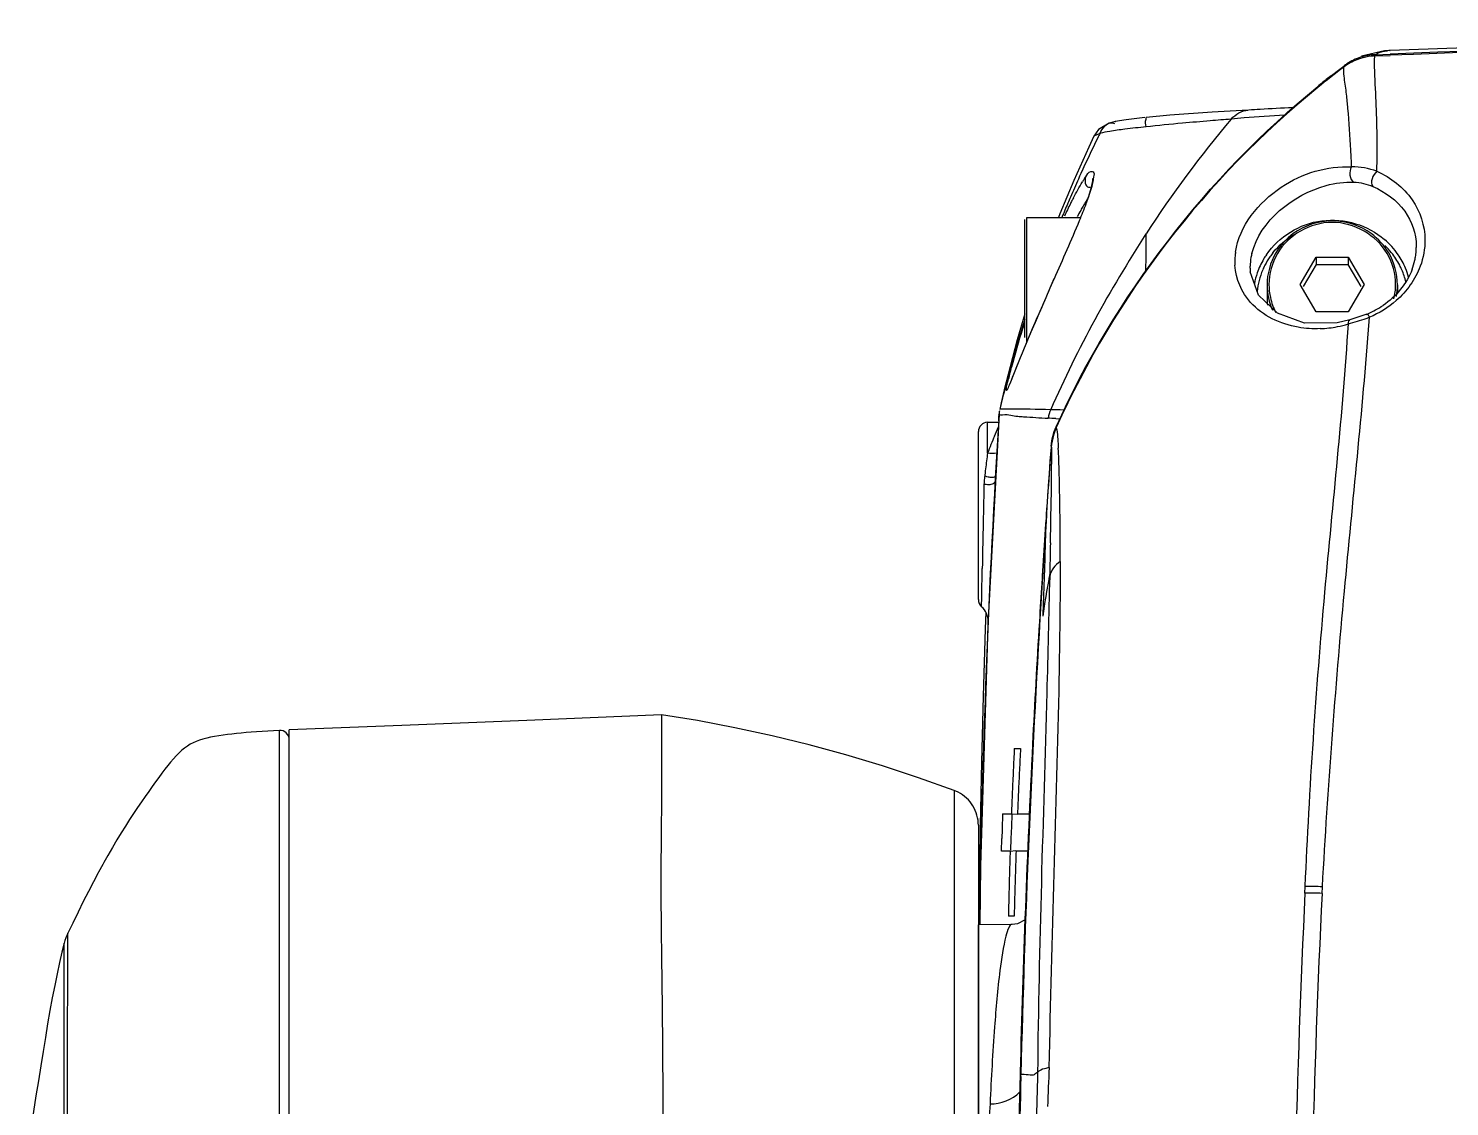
# Model space of a CAD drawing. Header units: millimetres. Extents: x 4086 to 8300, y 123 to 1549.
# Drawn here: x 6707.53 to 6726.6, y 839.81 to 854.27 of the extents above; entities that cross this region are included whole.
import ezdxf

# ---------------------------------------------------------------- set-up
doc = ezdxf.new("R2010")
doc.units = ezdxf.units.MM
doc.layers.add('外形图', color=7, linetype='Continuous')

msp = doc.modelspace()

# ---------------------------------------------------------------- linework, layer by layer
at = {"layer": '外形图'}
for p, q in [((6725.8037, 853.9768), (6725.8054, 853.9769)), ((6725.6014, 853.9041), (6725.8063, 853.9122)), ((6725.6078, 853.9206), (6725.8056, 853.9284)), ((6724.9657, 853.5998), (6725.1847, 853.7691)), ((6725.0135, 853.6374), (6724.9657, 853.5998)), ((6722.2627, 853.0486), (6722.1145, 853.0233)), ((6722.1145, 853.0233), (6722.121, 853.0247)), ((6722.5132, 853.0776), (6722.2627, 853.0486)), ((6722.5294, 853.0792), (6722.5291, 853.0787)), ((6722.8508, 853.1074), (6722.5294, 853.0792)), ((6723.4185, 853.1479), (6722.8508, 853.1074)), ((6723.902, 853.1774), (6723.4185, 853.1479)), ((6721.8931, 852.9183), (6721.8291, 852.8288)), ((6721.9113, 852.8651), (6721.8294, 852.83)), ((6721.8294, 852.83), (6721.8287, 852.8283)), ((6721.6386, 852.2901), (6721.6218, 852.2529)), ((6721.6545, 852.3252), (6721.6386, 852.2901)), ((6721.7056, 852.2599), (6721.7203, 852.2813)), ((6721.5599, 852.2349), (6721.3738, 851.7852)), ((6721.7552, 852.0144), (6721.7158, 851.9044)), ((6721.7222, 851.9163), (6721.7158, 851.9044)), ((6720.9041, 850.1255), (6720.9041, 851.7118)), ((6720.9291, 850.0674), (6720.9291, 851.7368)), ((6720.9291, 851.7368), (6721.6501, 851.7368)), ((6721.3738, 851.7852), (6721.3554, 851.7368)), ((6726.157, 851.3551), (6726.1571, 851.3363)), ((6724.5991, 850.8366), (6724.8141, 851.2024)), ((6724.8141, 851.2024), (6724.8141, 851.1081)), ((6724.8141, 851.2024), (6725.2441, 851.2024)), ((6725.2441, 851.2024), (6725.2441, 851.1081)), ((6725.2441, 851.2024), (6725.4591, 850.8367)), ((6723.9263, 851.0548), (6723.9264, 851.0826)), ((6723.9292, 851.0025), (6723.9287, 851.0082)), ((6724.8141, 851.1081), (6724.6403, 850.8124)), ((6724.8141, 851.1081), (6725.2441, 851.1081)), ((6725.4179, 850.8124), (6725.2441, 851.1081)), ((6724.1541, 850.8319), (6724.1541, 850.6481)), ((6724.8141, 850.4709), (6724.5991, 850.8366)), ((6725.4591, 850.8367), (6725.2441, 850.4709)), ((6725.9041, 850.832), (6725.9041, 850.7251)), ((6725.2441, 850.4709), (6724.8141, 850.4709)), ((6725.2667, 850.3616), (6725.0964, 850.3219)), ((6725.4911, 850.4402), (6725.2668, 850.3616)), ((6725.5238, 850.3425), (6725.5279, 850.3981)), ((6720.7039, 849.7327), (6720.6268, 849.4228)), ((6720.7876, 849.7215), (6720.7514, 849.6315)), ((6720.6268, 849.4228), (6720.5867, 849.2515)), ((6720.6802, 849.4615), (6720.6785, 849.4578)), ((6720.5867, 849.2515), (6720.5661, 849.1612)), ((6720.5572, 849.0997), (6720.4076, 846.2668)), ((6720.5533, 849.0335), (6720.4078, 846.2668)), ((6720.5518, 849.0091), (6720.5531, 849.0347)), ((6720.5531, 849.0347), (6720.5549, 849.0708)), ((6720.5553, 849.0801), (6720.5569, 849.1011)), ((6720.5569, 849.1011), (6720.5569, 849.1012)), ((6720.5572, 849.0995), (6720.5576, 849.1008)), ((6720.5572, 849.0993), (6720.5572, 849.0995)), ((6720.5666, 849.1635), (6720.5672, 849.1648)), ((6721.3168, 849.0394), (6721.362, 849.037)), ((6720.2791, 846.6097), (6720.2791, 848.864)), ((6720.4019, 848.989), (6720.5541, 848.9916)), ((6720.4019, 848.574), (6720.4019, 848.989)), ((6721.2445, 848.4675), (6721.2585, 848.6562)), ((6721.2321, 848.2958), (6721.2445, 848.4675)), ((6721.2211, 848.1405), (6721.2321, 848.2958)), ((6721.195, 847.7632), (6721.2027, 847.8751)), ((6721.1818, 847.3714), (6721.1941, 847.7363)), ((6721.1934, 847.7398), (6721.195, 847.7632)), ((6721.1941, 847.7363), (6721.195, 847.7632)), ((6720.325, 846.6502), (6720.3316, 847.0271)), ((6721.1358, 846.9272), (6721.1336, 846.8941)), ((6720.3228, 846.5147), (6720.325, 846.6502)), ((6720.3797, 846.4398), (6720.3715, 846.2179)), ((6721.1021, 846.3893), (6721.0974, 846.313)), ((6720.4078, 846.2668), (6720.3093, 843.1164)), ((6710.8976, 786.4871), (6710.8976, 844.8563)), ((6711.0291, 773.2315), (6711.0291, 844.8616)), ((6720.7614, 844.6118), (6720.845, 844.6118)), ((6720.3212, 844.4276), (6720.3041, 843.5814)), ((6719.9527, 844.0513), (6719.9526, 833.7431)), ((6720.6047, 843.7371), (6720.7227, 843.7365)), ((6720.7227, 843.7368), (6720.803, 843.7299)), ((6720.7263, 843.5669), (6720.7316, 843.7259)), ((6720.8036, 843.7368), (6720.9636, 843.7368)), ((6720.2791, 843.5823), (6720.2791, 816.8915)), ((6720.304, 843.5753), (6720.3012, 843.4091)), ((6720.3041, 843.5814), (6720.304, 843.5753)), ((6720.7212, 843.4076), (6720.7263, 843.5669)), ((6720.3012, 843.4091), (6720.2985, 843.2424)), ((6720.5889, 843.2368), (6720.5939, 843.4039)), ((6720.7164, 843.2479), (6720.7212, 843.4076)), ((6720.297, 843.1516), (6720.2959, 843.0753)), ((6720.2985, 843.2424), (6720.297, 843.1516)), ((6720.6249, 843.2369), (6720.5889, 843.2371)), ((6720.7052, 843.2366), (6720.6249, 843.2369)), ((6720.7052, 843.2368), (6720.7842, 843.2437)), ((6720.9417, 843.2364), (6720.7848, 843.2373)), ((6708.4695, 842.954), (6708.4638, 842.9434)), ((6708.526, 843.0573), (6708.4695, 842.954)), ((6708.5399, 843.0821), (6708.526, 843.0573)), ((6720.296, 843.0846), (6720.291, 842.7309)), ((6720.296, 843.0846), (6720.2961, 843.0903)), ((6720.291, 842.7309), (6720.2857, 842.2455)), ((6724.6623, 842.6726), (6724.6666, 842.7622)), ((6724.8921, 842.6697), (6724.8968, 842.7574)), ((6720.7069, 842.3619), (6720.6819, 842.362)), ((6720.7598, 842.3617), (6720.7069, 842.3619)), ((6720.731, 842.2535), (6720.2791, 842.2456)), ((6720.2791, 818.2281), (6720.2791, 842.2456)), ((6720.7316, 842.2535), (6720.7311, 842.2535)), ((6720.8396, 840.2699), (6720.8387, 840.2369)), ((6721.0742, 840.2633), (6721.0733, 840.231)), ((6720.8494, 840.2113), (6720.8501, 840.2376)), ((6721.0733, 840.231), (6721.0727, 840.2057))]:
    msp.add_line(p, q, dxfattribs=at)
for points in [[(6736.0291, 854.2731), (6733.4049, 854.2067), (6730.6434, 854.1317), (6727.9672, 854.0516), (6725.8054, 853.9769)], [(6725.8037, 853.9768), (6725.7309, 853.9722), (6725.4203, 853.9024)], [(6722.121, 853.0247), (6722.0359, 853.0027), (6721.8931, 852.9183)], [(6721.8294, 852.83), (6721.7597, 852.6817), (6721.5599, 852.2349)], [(6721.8137, 852.2533), (6721.8126, 852.2591), (6721.8104, 852.2266), (6721.7938, 852.1443), (6721.7552, 852.0144)], [(6725.0964, 850.3219), (6724.6577, 850.3207), (6724.2955, 850.4517), (6724.0374, 850.6946), (6723.9287, 851.0082)], [(6721.294, 850.9123), (6721.2392, 850.7878), (6721.1698, 850.6295), (6721.1029, 850.4758)], [(6720.9041, 850.4422), (6720.8014, 850.0937), (6720.7039, 849.7327)], [(6721.1029, 850.4758), (6721.0394, 850.3283), (6720.98, 850.1886)], [(6720.98, 850.1886), (6720.9252, 850.0582), (6720.8755, 849.9382)], [(6720.8755, 849.9382), (6720.8312, 849.8299), (6720.7924, 849.7344)], [(6720.7924, 849.7344), (6720.7592, 849.6523), (6720.7316, 849.5839), (6720.7094, 849.5294), (6720.6922, 849.4885), (6720.6802, 849.4615)], [(6720.5624, 849.1412), (6720.5602, 849.1294), (6720.5578, 849.1083), (6720.5572, 849.0995)], [(6720.4076, 846.2668), (6720.3066, 843.0407), (6720.2989, 842.2578)], [(6720.3715, 846.2179), (6720.3437, 845.3166), (6720.3212, 844.4276)], [(6716.0279, 845.0663), (6714.2172, 844.9897), (6712.542, 844.9211), (6711.0291, 844.8616)], [(6719.9527, 844.0513), (6719.477, 844.2206), (6718.9909, 844.3797), (6718.5011, 844.5264), (6718.0077, 844.6605), (6717.5112, 844.782), (6717.0118, 844.8907), (6716.5099, 844.9866), (6716.0279, 845.0663)], [(6710.8976, 844.8563), (6710.8196, 844.8519), (6710.7404, 844.8469), (6710.6644, 844.8416), (6710.5911, 844.8363), (6710.5204, 844.8308), (6710.4521, 844.8253), (6710.3861, 844.8196), (6710.3221, 844.8136), (6710.2599, 844.8072), (6710.1995, 844.8002), (6710.1408, 844.7926), (6710.0836, 844.7842), (6710.028, 844.7748), (6709.9739, 844.7643), (6709.9217, 844.7527), (6709.8721, 844.7397), (6709.8251, 844.7252), (6709.781, 844.7089), (6709.7396, 844.6906), (6709.7002, 844.6699), (6709.6621, 844.6462), (6709.6247, 844.6191), (6709.5875, 844.5884), (6709.5502, 844.554), (6709.5128, 844.5162), (6709.4753, 844.4751), (6709.4379, 844.4311), (6709.4, 844.3842), (6709.3614, 844.3343), (6709.3216, 844.2813), (6709.2801, 844.2251), (6709.2368, 844.1659), (6709.1915, 844.1035), (6709.1444, 844.0377), (6709.0958, 843.9687), (6709.0457, 843.8965), (6708.9943, 843.8209), (6708.9415, 843.7419), (6708.8874, 843.6593), (6708.8319, 843.5729), (6708.775, 843.4821), (6708.7164, 843.3864), (6708.656, 843.2851), (6708.5941, 843.1783), (6708.5399, 843.0821)], [(6720.2791, 843.5823), (6720.2779, 843.6163), (6720.2744, 843.6503), (6720.2686, 843.6839), (6720.2606, 843.717), (6720.2503, 843.7495), (6720.2378, 843.7813), (6720.2231, 843.8121), (6720.2064, 843.8418), (6720.1877, 843.8704), (6720.1671, 843.8975), (6720.1447, 843.9233), (6720.1206, 843.9474), (6720.095, 843.9698), (6720.0678, 843.9905), (6720.0393, 844.0092), (6720.0096, 844.026), (6719.9788, 844.0406), (6719.9527, 844.0512)], [(6708.4638, 842.9434), (6708.4004, 842.8242), (6708.3333, 842.6947), (6708.2649, 842.5593), (6708.195, 842.418), (6708.1234, 842.2707), (6708.0589, 842.1362)], [(6720.9051, 842.3132), (6720.8034, 842.2602), (6720.7316, 842.2535)], [(6708.0102, 842.0033), (6707.9793, 841.8811), (6707.9465, 841.7415), (6707.9138, 841.592), (6707.8815, 841.434), (6707.8497, 841.2686), (6707.8182, 841.0969), (6707.7871, 840.9192), (6707.756, 840.7359), (6707.7249, 840.5474), (6707.6937, 840.3541), (6707.6623, 840.1562), (6707.6305, 839.9531), (6707.598, 839.7439), (6707.5647, 839.5276), (6707.529, 839.2937)], [(6708.0589, 842.1362), (6708.0491, 842.115), (6708.0326, 842.0742), (6708.0192, 842.0348), (6708.0102, 842.0033)]]:
    msp.add_lwpolyline(points, dxfattribs=at)
for centre, radius, start, end in [((6757.5085, 50.2399), 804.3136, 91.5302825, 92.25896), ((6755.8997, 98.6504), 755.8612, 91.5228951, 92.2817492), ((6725.833, 853.2441), 0.7333, 92.2847, 94.86844), ((6725.6363, 853.1535), 0.7524, 111.58252, 126.9259), ((6725.6387, 853.1682), 0.7531, 123.19032, 127.07691), ((6725.6401, 853.1656), 0.756, 107.76538, 123.17182), ((6725.6317, 853.1631), 0.7418, 107.67297, 111.53062), ((6725.6311, 853.1643), 0.7404, 96.12444, 107.6541), ((6725.6382, 853.1682), 0.753, 92.31645, 107.68793), ((6725.6303, 853.1713), 0.7334, 92.25178, 96.11635), ((6732.6148, 843.9398), 12.3216, 128.37351, 129.1551), ((6732.684, 843.8281), 12.4414, 127.0714, 129.10884), ((6732.7307, 843.7768), 12.5107, 129.12642, 155.73422), ((6718.327, 852.5812), 6.9405, 5.11863, 6.68707), ((6735.8267, 842.842), 15.8763, 139.95612, 146.88435), ((6727.6455, 801.8246), 51.3853, 94.7485, 95.1661), ((6729.6031, 778.4224), 74.8692, 94.543341, 94.758887), ((6729.9978, 747.2449), 106.1078, 92.972069, 93.208095), ((6737.5209, 845.1092), 17.4302, 153.57852, 153.79819), ((6725.8999, 821.0546), 32.0762, 95.15359, 96.03216), ((6737.5482, 845.0959), 17.4607, 153.79864, 155.54156), ((6722.8468, 851.4862), 1.3788, 145.85834, 146.40792), ((6737.5826, 845.0802), 17.4984, 155.80116, 156.67143), ((6723.0915, 851.3248), 1.6719, 146.43686, 147.84955), ((6737.5996, 845.0729), 17.5169, 156.96215, 157.63628), ((6727.1135, 849.1304), 6.2563, 153.46727, 155.21473), ((6737.5925, 845.076), 17.5092, 156.67137, 156.96212), ((6726.0121, 849.6766), 5.0269, 152.79091, 153.42927), ((6725.6279, 849.8737), 4.5951, 152.40751, 152.78614), ((6725.0301, 849.9342), 3.8746, 149.69943, 150.66631), ((6724.6105, 850.1791), 3.3887, 148.93136, 149.69521), ((6724.1362, 850.4659), 2.8344, 147.56503, 148.94986), ((6718.7141, 853.0603), 3.2182, 339.17671, 340.78568), ((6719.2504, 852.8725), 2.65, 340.8051, 341.83569), ((6725.6748, 849.5728), 4.6136, 150.67648, 151.86287), ((6736.6284, 842.3288), 16.8283, 146.91254, 156.04389), ((6725.0416, 850.6434), 1.0548, 34.28062, 49.249), ((6725.043, 850.6363), 1.0028, 38.76285, 46.43569), ((6725.3346, 851.3438), 0.8226, 356.27237, 359.47786), ((6724.5823, 851.1459), 0.861, 175.26692, 179.2257), ((6724.5586, 851.1462), 0.8374, 179.22403, 183.50303), ((6724.6105, 851.1436), 0.8894, 171.59823, 175.26491), ((6724.6838, 851.066), 0.7576, 169.79763, 178.74898), ((6724.741, 851.0563), 0.8156, 165.89688, 169.83833), ((6725.0029, 850.6536), 1.0379, 149.55534, 160.91073), ((6725.006, 850.6516), 1.0415, 145.76766, 149.54684), ((6725.0071, 850.6427), 0.9925, 145.09876, 152.8173), ((6725.0103, 850.6404), 0.9965, 141.24514, 145.098), ((6725.0486, 850.6411), 0.9955, 27.19749, 38.74986), ((6725.0527, 850.6521), 1.0408, 22.89158, 34.22574), ((6725.272, 851.3549), 0.8862, 339.28042, 347.51317), ((6725.3047, 851.3471), 0.8526, 347.54667, 351.84942), ((6725.3192, 851.345), 0.8379, 351.85447, 354.68787), ((6725.3269, 851.3442), 0.8302, 354.68991, 356.27475), ((6724.6297, 851.0675), 0.7035, 181.03658, 184.8334), ((6724.9963, 850.6563), 1.0307, 160.93454, 169.24713), ((6725.0023, 850.6461), 0.9867, 156.74406, 174.39093), ((6725.0021, 850.6453), 0.9869, 152.8244, 156.70188), ((6725.0557, 850.6453), 0.9872, 23.29543, 27.17165), ((6725.0585, 850.6465), 0.9842, 13.21536, 23.29426), ((6725.0598, 850.6556), 1.0328, 15.7959, 22.86732), ((6725.0673, 850.8329), 0.8368, 349.36726, 359.93504), ((6724.9784, 850.6484), 0.8243, 180.02342, 186.08306), ((6725.0195, 850.8423), 0.8408, 192.40436, 206.95406), ((6725.028, 851.556), 1.2096, 293.32756, 304.34652), ((6737.5961, 845.0727), 17.5137, 162.40307, 163.57776), ((6724.3337, 853.7957), 3.6014, 288.6615, 289.36446), ((6725.0198, 851.5727), 1.2282, 292.42772, 293.36915), ((6734.4742, 846.078), 14.2261, 162.9705, 165.13498), ((6749.587, 838.104), 31.0543, 156.99303, 158.03105), ((6735.3898, 845.8092), 15.1803, 162.65191, 163.01251), ((6724.8039, 851.7736), 1.5296, 272.33646, 281.12375), ((6724.7968, 851.8127), 1.5694, 281.10323, 286.59281), ((6737.5697, 845.0804), 17.4862, 163.57762, 165.24198), ((6737.5282, 845.0914), 17.4433, 165.47013, 166.49531), ((6737.5459, 845.0868), 17.4616, 165.24232, 165.47027), ((6861.484, 840.2375), 141.2049, 176.401231, 179.180082), ((6720.1687, 827.2866), 21.783, 86.97887, 87.24709), ((6720.4041, 848.864), 0.125, 91, 180), ((6722.0318, 848.5986), 0.7754, 159.63583, 163.63918), ((6722.0266, 848.6006), 0.7698, 157.63287, 159.63437), ((6722.0211, 848.6028), 0.7639, 155.60509, 157.63317), ((6728.052, 845.6134), 8.203, 157.10309, 158.84396), ((6886.1813, 836.3039), 165.3872, 175.712117, 175.919509), ((6722.0381, 848.5972), 0.7819, 163.66881, 175.67282), ((6710.6005, 848.084), 10.7656, 2.16299, 2.96722), ((6750.0031, 844.7195), 29.8511, 172.77526, 172.98314), ((6753.7846, 844.2404), 33.6628, 172.60358, 172.77585), ((6703.7789, 847.817), 17.5924, 1.90313, 2.19329), ((6747.0015, 845.089), 26.8268, 172.98333, 173.22676), ((6698.2543, 848.479), 23.0083, 359.33869, 359.87339), ((6699.5936, 847.6758), 21.7801, 1.64839, 1.9088), ((6695.6756, 847.5643), 25.6996, 1.40182, 1.64557), ((6979.977, 842.3221), 259.688, 178.716287, 178.843619), ((6721.5745, 848.1132), 1.2207, 175.19463, 178.74758), ((6721.4723, 848.1214), 1.1182, 173.24209, 175.17137), ((6885.009, 836.3876), 164.2118, 175.919544, 176.126551), ((6639.9821, 849.2334), 81.2854, 358.687724, 359.218476), ((6681.0007, 848.6513), 40.2627, 359.25062, 359.3769), ((6691.3939, 847.4577), 29.9827, 1.17567, 1.40539), ((6684.018, 847.319), 37.3599, 0.05618, 1.15621), ((6875.6417, 837.2352), 154.8052, 176.109109, 176.332833), ((6982.4292, 842.2747), 262.1407, 178.844086, 178.961221), ((6884.2114, 836.4418), 163.4124, 176.126598, 176.32106), ((6538.1395, 853.3845), 183.141, 357.810166, 358.118481), ((6657.4804, 847.2214), 63.8976, 359.911474, 0.120384), ((6881.3218, 836.8706), 160.4969, 176.332611, 176.54189), ((6883.7951, 836.4686), 162.9952, 176.332759, 176.510539), ((6720.4041, 846.6097), 0.125, 180, 229.41776), ((6895.8597, 835.9992), 175.0609, 176.544212, 178.612662), ((6720.1601, 846.3249), 0.25, 357.53371, 49.41776), ((6710.9041, 844.7315), 0.125, 0, 92.9731), ((6792.0131, 841.0292), 71.3417, 177.121477, 177.354904), ((6787.8999, 841.0095), 67.1516, 176.924878, 177.172866), ((6794.0089, 840.937), 73.3396, 177.354905, 177.582994), ((6789.7288, 840.9192), 68.9828, 177.172867, 177.415395), ((6796.1098, 840.8483), 75.4424, 177.582993, 177.805707), ((6791.6511, 840.8324), 70.907, 177.415395, 177.652425), ((6807.0552, 840.7578), 86.5018, 178.026363, 178.247015), ((6721.3301, 843.0717), 1.0342, 176.96306, 178.96846), ((6721.0288, 843.0872), 0.7325, 174.96189, 176.93247), ((6802.3171, 840.6308), 81.6535, 178.171067, 178.374979), ((6797.3123, 840.6201), 76.5723, 178.041614, 178.259034), ((6804.803, 840.5603), 84.1404, 178.374976, 178.573663), ((6799.5728, 840.5514), 78.8338, 178.259032, 178.471104), ((6724.6746, 837.5821), 5.18, 87.54187, 90.09234), ((6807.4168, 840.4952), 86.755, 178.57366, 178.767125), ((6801.9468, 840.488), 81.2086, 178.471101, 178.677823), ((6875.8885, 835.489), 151.3962, 177.280358, 182.814573), ((6724.7123, 837.5043), 5.1686, 88.00645, 90.54827), ((6874.3768, 835.41), 149.6609, 177.219632, 182.811288), ((6895.4561, 833.8936), 174.3474, 177.883858, 178.055612), ((6897.9195, 835.3156), 177.1491, 178.408091, 181.543506), ((6912.2583, 835.253), 191.4731, 178.516139, 179.798589), ((6720.8673, 840.035), 0.2033, 89.82691, 94.85304)]:
    msp.add_arc(centre, radius, start, end, dxfattribs=at)
for points in [[(6725.5965, 853.7559), (6725.595, 853.7912), (6725.5942, 853.8266), (6725.5966, 853.8618)], [(6721.3223, 848.9261), (6722.1105, 850.6778), (6723.3452, 852.2816), (6724.8347, 853.4945)], [(6723.8463, 853.0717), (6723.7883, 853.067), (6723.7303, 853.0621), (6723.6724, 853.0564)], [(6723.6725, 853.0564), (6723.7279, 853.1228), (6723.8156, 853.1724), (6723.902, 853.1774)], [(6724.3883, 853.1116), (6724.2076, 853.0989), (6724.0269, 853.0862), (6723.8463, 853.0717)], [(6724.0598, 853.1864), (6724.0091, 853.1835), (6723.9583, 853.1807), (6723.9076, 853.1777)], [(6721.9113, 852.8651), (6721.9416, 852.9264), (6721.9919, 853.0027), (6722.0601, 853.0061)], [(6722.0419, 852.8913), (6721.9981, 852.8839), (6721.9544, 852.8759), (6721.9113, 852.8651)], [(6722.2456, 852.9208), (6722.1776, 852.9122), (6722.1096, 852.9028), (6722.0419, 852.8913)], [(6722.5291, 852.9532), (6722.4345, 852.9433), (6722.34, 852.9328), (6722.2456, 852.9208)], [(6721.7203, 852.2813), (6721.7011, 852.2372), (6721.7101, 852.1473), (6721.7579, 852.1421)], [(6725.2883, 852.4149), (6725.2485, 852.3589), (6725.2574, 852.241), (6725.3193, 852.2111)], [(6725.6281, 852.3565), (6725.5201, 852.3959), (6725.4032, 852.4179), (6725.2883, 852.4149)], [(6725.6281, 852.3565), (6725.5749, 852.3106), (6725.5259, 852.204), (6725.574, 852.1528)], [(6721.5554, 852.002), (6721.5931, 852.0742), (6721.6325, 852.1456), (6721.6759, 852.2145)], [(6721.8003, 852.1531), (6721.7907, 852.1172), (6721.7799, 852.0816), (6721.7684, 852.0464)], [(6725.3193, 852.2111), (6725.4063, 852.2084), (6725.4938, 852.1869), (6725.574, 852.1528)], [(6722.5284, 851.0294), (6722.5283, 851.1913), (6722.5367, 851.3534), (6722.5291, 851.5152)], [(6724.2333, 851.2642), (6724.3131, 851.3636), (6724.414, 851.4489), (6724.5251, 851.5115)], [(6724.5054, 851.5203), (6724.4117, 851.4515), (6724.3301, 851.3619), (6724.2713, 851.2616)], [(6725.7868, 851.2616), (6725.728, 851.362), (6725.6465, 851.4515), (6725.5527, 851.5204)], [(6726.273, 851.4392), (6726.2742, 851.3187), (6726.2519, 851.1963), (6726.2101, 851.0834)], [(6724.2713, 851.2616), (6724.1963, 851.1335), (6724.1541, 850.9804), (6724.1541, 850.8319)], [(6724.2928, 851.2537), (6724.22, 851.1293), (6724.1791, 850.9807), (6724.1791, 850.8366)], [(6725.8791, 850.8367), (6725.8791, 850.9808), (6725.8382, 851.1294), (6725.7654, 851.2537)], [(6725.9041, 850.832), (6725.9041, 850.9804), (6725.8619, 851.1335), (6725.7868, 851.2616)], [(6723.9339, 850.5964), (6723.8135, 850.7309), (6723.7339, 850.9149), (6723.7228, 851.0951)], [(6726.1009, 851.0413), (6726.0638, 850.9431), (6726.0089, 850.8504), (6725.9424, 850.7692)], [(6726.2101, 851.0834), (6726.1772, 850.9942), (6726.1316, 850.909), (6726.0768, 850.8314)], [(6721.2947, 850.9121), (6721.1962, 850.689), (6721.0982, 850.4658), (6721.0028, 850.2414)], [(6724.1541, 850.8319), (6724.1541, 850.7159), (6724.1795, 850.5977), (6724.226, 850.4914)], [(6724.1791, 850.8366), (6724.1791, 850.778), (6724.1857, 850.719), (6724.1983, 850.6617)], [(6725.9424, 850.7692), (6725.8761, 850.6881), (6725.7968, 850.6165), (6725.7104, 850.5573)], [(6725.8558, 850.644), (6725.871, 850.7069), (6725.8791, 850.772), (6725.8791, 850.8367)], [(6726.0768, 850.8314), (6726.0224, 850.7544), (6725.9582, 850.6837), (6725.8874, 850.6216)], [(6725.8874, 850.6216), (6725.7813, 850.5285), (6725.658, 850.4526), (6725.5279, 850.3981)], [(6725.2449, 850.3087), (6725.3257, 850.3323), (6725.4063, 850.3566), (6725.4861, 850.3836)], [(6720.7514, 849.6315), (6720.7294, 849.577), (6720.7078, 849.5222), (6720.6845, 849.4683)], [(6721.2498, 849.1617), (6721.2321, 849.125), (6721.2202, 849.0849), (6721.2149, 849.0445)], [(6721.2498, 849.1617), (6721.3065, 849.1611), (6721.3631, 849.1598), (6721.4197, 849.1583)], [(6720.4954, 848.805), (6720.5127, 848.8459), (6720.5303, 848.8866), (6720.5489, 848.9269)], [(6721.2571, 848.6695), (6721.2637, 848.7575), (6721.2861, 848.8456), (6721.3223, 848.9261)], [(6720.5282, 848.5772), (6720.4874, 848.5668), (6720.4434, 848.567), (6720.4019, 848.574)], [(6721.2027, 847.8751), (6721.2088, 847.9635), (6721.2149, 848.052), (6721.2211, 848.1405)], [(6721.2462, 847.3719), (6721.243, 847.2212), (6721.2394, 847.0706), (6721.2358, 846.9199)], [(6721.3779, 847.1226), (6721.3115, 847.0746), (6721.2499, 847.0027), (6721.2361, 846.9219)], [(6721.1468, 846.3866), (6721.1734, 846.5647), (6721.2018, 846.7427), (6721.2359, 846.9194)], [(6720.4354, 839.8452), (6720.5781, 839.8444), (6720.7368, 839.8988), (6720.833, 840.0043)]]:
    msp.add_open_spline(points, degree=3, dxfattribs=at)
for points, knots in [([(6725.5966, 853.8618), (6725.5971, 853.8694), (6725.5983, 853.8836), (6725.6003, 853.8976), (6725.6014, 853.9041)], [0, 0, 0, 0, 0.5364739, 1, 1, 1, 1]), ([(6725.6077, 853.9206), (6725.6375, 853.9471), (6725.6962, 853.966), (6725.753, 853.9732), (6725.7707, 853.9747)], [0, 0, 0, 0, 0.69158, 1, 1, 1, 1]), ([(6725.1834, 853.7173), (6725.1833, 853.724), (6725.1833, 853.7366), (6725.1838, 853.7491), (6725.1843, 853.7549)], [0, 0, 0, 0, 0.5366349, 1, 1, 1, 1]), ([(6725.2203, 853.3894), (6725.2161, 853.4251), (6725.2026, 853.5342), (6725.1848, 853.6433), (6725.1834, 853.7173)], [0, 0, 0, 0, 0.3270284, 1, 1, 1, 1]), ([(6725.6281, 852.3565), (6725.6311, 852.5157), (6725.6365, 852.9825), (6725.6097, 853.4487), (6725.5965, 853.7559)], [0, 0, 0, 0, 0.3410962, 1, 1, 1, 1]), ([(6722.5292, 852.9531), (6722.5263, 852.9874), (6722.5149, 853.0205), (6722.536, 853.0755), (6722.5293, 853.0791)], [0, 0, 0, 0, 0.8204801, 1, 1, 1, 1]), ([(6725.2883, 852.4149), (6725.2856, 852.4901), (6725.2747, 852.7522), (6725.2567, 853.014), (6725.2399, 853.2004)], [0, 0, 0, 0, 0.2867201, 1, 1, 1, 1]), ([(6722.0601, 853.0061), (6722.0673, 853.0065), (6722.0825, 853.0054), (6722.0971, 853.0011), (6722.1044, 852.9982)], [0, 0, 0, 0, 0.477864, 1, 1, 1, 1]), ([(6721.7203, 852.2813), (6721.7395, 852.3081), (6721.758, 852.3605), (6721.8412, 852.3536), (6721.8181, 852.2499), (6721.8114, 852.1951), (6721.8003, 852.1531)], [0, 0, 0, 0, 0.2970309, 0.4006474, 0.6080455, 1, 1, 1, 1]), ([(6723.7307, 851.2735), (6723.7825, 851.6247), (6724.2706, 852.2239), (6724.9617, 852.4337), (6725.2883, 852.4149)], [0, 0, 0, 0, 0.5204211, 1, 1, 1, 1]), ([(6725.6281, 852.3565), (6725.8139, 852.2735), (6726.1426, 852.023), (6726.2711, 851.6257), (6726.273, 851.4392)], [0, 0, 0, 0, 0.5217171, 1, 1, 1, 1]), ([(6721.7579, 852.1421), (6721.7616, 852.1417), (6721.7695, 852.1419), (6721.7772, 852.144), (6721.7812, 852.1455)], [0, 0, 0, 0, 0.4644908, 1, 1, 1, 1]), ([(6723.9499, 851.2551), (6724.0595, 851.6918), (6724.6251, 852.1431), (6725.1945, 852.2151), (6725.3193, 852.2111)], [0, 0, 0, 0, 0.7829097, 1, 1, 1, 1]), ([(6725.574, 852.1528), (6725.7402, 852.0819), (6726.0359, 851.8685), (6726.1547, 851.5184), (6726.157, 851.3551)], [0, 0, 0, 0, 0.5253052, 1, 1, 1, 1]), ([(6721.7222, 851.9163), (6721.6936, 851.8412), (6721.5579, 851.5036), (6721.4092, 851.1715), (6721.2947, 850.9121)], [0, 0, 0, 0, 0.220717, 1, 1, 1, 1]), ([(6724.1449, 851.2375), (6724.3087, 851.4782), (6724.8739, 851.83), (6725.5088, 851.6331), (6725.7302, 851.4425)], [0, 0, 0, 0, 0.4991293, 1, 1, 1, 1]), ([(6725.5527, 851.5204), (6725.4047, 851.629), (6725.0291, 851.7534), (6724.6534, 851.629), (6724.5054, 851.5203)], [0, 0, 0, 0, 0.5000001, 1, 1, 1, 1]), ([(6725.7654, 851.2537), (6725.6228, 851.4972), (6725.0291, 851.8456), (6724.4353, 851.4972), (6724.2928, 851.2537)], [0, 0, 0, 0, 0.5000002, 1, 1, 1, 1]), ([(6724.8662, 850.2453), (6724.7681, 850.2414), (6724.4307, 850.2592), (6724.094, 850.4177), (6723.9339, 850.5964)], [0, 0, 0, 0, 0.2904068, 1, 1, 1, 1]), ([(6725.2449, 850.3087), (6725.2451, 850.3216), (6725.2434, 850.3397), (6725.26, 850.3628), (6725.2669, 850.3608)], [0, 0, 0, 0, 0.643359, 1, 1, 1, 1]), ([(6725.5278, 850.398), (6725.5208, 850.4105), (6725.525, 850.4327), (6725.4947, 850.4362), (6725.4951, 850.433)], [0, 0, 0, 0, 0.814664, 1, 1, 1, 1]), ([(6724.6663, 842.7622), (6724.7234, 844.0786), (6724.8926, 846.5969), (6725.1705, 849.1057), (6725.2449, 850.3087)], [0, 0, 0, 0, 0.5222663, 1, 1, 1, 1]), ([(6724.8968, 842.7574), (6724.9705, 844.0804), (6725.1625, 846.6108), (6725.4339, 849.1338), (6725.5238, 850.3425)], [0, 0, 0, 0, 0.522267, 1, 1, 1, 1]), ([(6720.6845, 849.4683), (6720.6765, 849.4498), (6720.6551, 849.3891), (6720.6553, 849.4808), (6720.6874, 849.564), (6720.7084, 849.668), (6720.7242, 849.7276)], [0, 0, 0, 0, 0.1583935, 0.2289287, 0.5158132, 1, 1, 1, 1]), ([(6720.5576, 849.1008), (6720.5606, 849.0849), (6720.6824, 849.1049), (6720.7401, 849.0751), (6720.8079, 849.0697)], [0, 0, 0, 0, 0.1920137, 1, 1, 1, 1]), ([(6720.5672, 849.1648), (6720.5691, 849.1688), (6720.5931, 849.1673), (6720.6085, 849.17), (6720.6228, 849.1703)], [0, 0, 0, 0, 0.2366061, 1, 1, 1, 1]), ([(6720.6228, 849.1703), (6720.6483, 849.1709), (6720.8574, 849.1719), (6721.0664, 849.1658), (6721.2498, 849.1617)], [0, 0, 0, 0, 0.1223087, 1, 1, 1, 1]), ([(6720.8079, 849.0697), (6720.8341, 849.0677), (6720.9697, 849.0578), (6721.1054, 849.0503), (6721.2149, 849.0445)], [0, 0, 0, 0, 0.1930632, 1, 1, 1, 1]), ([(6721.3254, 848.9183), (6721.3287, 848.9078), (6721.3429, 848.8156), (6721.3473, 848.723), (6721.3516, 848.6413)], [0, 0, 0, 0, 0.1186006, 1, 1, 1, 1]), ([(6721.2585, 848.6562), (6721.2587, 848.6531), (6721.2592, 848.6462), (6721.2596, 848.6393), (6721.2598, 848.6356)], [0, 0, 0, 0, 0.4560428, 1, 1, 1, 1]), ([(6721.2598, 848.6356), (6721.2604, 848.6238), (6721.2626, 848.5547), (6721.2626, 848.4855), (6721.2625, 848.4281)], [0, 0, 0, 0, 0.1705911, 1, 1, 1, 1]), ([(6720.4392, 848.2485), (6720.4295, 848.2498), (6720.408, 848.2544), (6720.3871, 848.261), (6720.3757, 848.2651)], [0, 0, 0, 0, 0.4464976, 1, 1, 1, 1]), ([(6720.5132, 848.2703), (6720.5081, 848.2616), (6720.4842, 848.2446), (6720.4559, 848.2462), (6720.4392, 848.2485)], [0, 0, 0, 0, 0.373701, 1, 1, 1, 1]), ([(6720.4319, 848.1521), (6720.4221, 848.1513), (6720.4, 848.1511), (6720.378, 848.153), (6720.3659, 848.1545)], [0, 0, 0, 0, 0.4475721, 1, 1, 1, 1]), ([(6720.5038, 848.2002), (6720.5032, 848.1892), (6720.4858, 848.159), (6720.4518, 848.1537), (6720.4319, 848.1521)], [0, 0, 0, 0, 0.3554053, 1, 1, 1, 1]), ([(6721.3779, 847.1227), (6721.3769, 846.5952), (6721.3484, 844.3308), (6721.2575, 842.0678), (6721.2271, 840.331)], [0, 0, 0, 0, 0.2329299, 1, 1, 1, 1]), ([(6721.2361, 846.9206), (6721.2239, 846.4012), (6721.1697, 844.1821), (6721.0902, 841.9634), (6721.0736, 840.2633)], [0, 0, 0, 0, 0.2340853, 1, 1, 1, 1]), ([(6721.0974, 846.313), (6721.0643, 845.7653), (6720.9526, 843.7521), (6720.8787, 841.7369), (6720.8396, 840.2699)], [0, 0, 0, 0, 0.272134, 1, 1, 1, 1]), ([(6716.0279, 845.0663), (6716.0272, 845.0519), (6716.0269, 845.023), (6716.026, 844.9654), (6716.0255, 844.8645), (6716.0254, 844.7205), (6716.0258, 844.5475), (6716.0265, 844.317), (6716.0268, 844.0288), (6716.0224, 843.5677), (6716.0168, 842.9913), (6716.0194, 842.2996), (6716.0282, 841.608), (6716.0381, 840.9164), (6716.043, 840.2248), (6716.0424, 839.5331), (6716.0373, 838.8414), (6716.0292, 838.1498), (6716.0244, 837.4581), (6716.0287, 836.7665), (6716.0396, 836.0749), (6716.0445, 835.3832), (6716.033, 834.6916), (6716.0325, 834.2304), (6716.0381, 833.9999)], [0, 0, 0, 0, 0.0039062, 0.0078124, 0.0156249, 0.03125, 0.0468751, 0.0625001, 0.0937502, 0.1250003, 0.1875005, 0.2500005, 0.3125007, 0.375001, 0.4375011, 0.5000013, 0.5625015, 0.6250018, 0.6875019, 0.7500019, 0.8125022, 0.8750019, 0.9375021, 1, 1, 1, 1]), ([(6720.731, 842.2535), (6720.7122, 842.2531), (6720.6742, 842.1889), (6720.6191, 841.9951), (6720.5492, 841.5325), (6720.4856, 840.7895), (6720.4518, 840.1894), (6720.4354, 839.8452)], [0, 0, 0, 0, 0.0231398, 0.0739016, 0.2660457, 0.5771247, 1, 1, 1, 1]), ([(6708.0101, 833.1573), (6708.009, 833.769), (6708.0098, 834.6713), (6708.0093, 835.8515), (6708.0106, 836.6827), (6708.0098, 837.4697), (6708.0099, 838.2076), (6708.0108, 838.8914), (6708.011, 839.5157), (6708.0104, 840.0758), (6708.0097, 840.5687), (6708.0097, 840.9923), (6708.01, 841.3008), (6708.0103, 841.5106), (6708.0104, 841.6391), (6708.0103, 841.7479), (6708.0102, 841.8371), (6708.0101, 841.8991), (6708.0102, 841.939), (6708.0101, 841.9614), (6708.0103, 841.9789), (6708.01, 841.9915), (6708.0105, 841.999), (6708.01, 842.0024), (6708.0102, 842.0033)], [0, 0, 0, 0, 0.2074344, 0.3060027, 0.4002479, 0.4893339, 0.5729237, 0.6504833, 0.7212436, 0.7846473, 0.8404237, 0.8884229, 0.928304, 0.9450515, 0.9595816, 0.9718764, 0.9819531, 0.9898183, 0.9929176, 0.9954586, 0.9974396, 0.9988582, 0.9997124, 1, 1, 1, 1]), ([(6708.063, 833.194), (6708.0617, 833.5063), (6708.0587, 834.122), (6708.0559, 835.0307), (6708.054, 835.9075), (6708.0539, 836.746), (6708.0529, 837.5408), (6708.053, 838.2867), (6708.0541, 838.9784), (6708.0547, 839.6105), (6708.0548, 840.1781), (6708.0548, 840.6781), (6708.0554, 841.0514), (6708.056, 841.3143), (6708.0565, 841.4837), (6708.057, 841.634), (6708.0573, 841.7645), (6708.0576, 841.8752), (6708.0577, 841.955), (6708.0579, 842.0089), (6708.058, 842.0419), (6708.0582, 842.0699), (6708.0583, 842.0929), (6708.0584, 842.1109), (6708.0586, 842.1227), (6708.0586, 842.1297), (6708.0589, 842.1332), (6708.0585, 842.1353), (6708.0589, 842.1362)], [0, 0, 0, 0, 0.1047516, 0.2065816, 0.3048661, 0.3988866, 0.4879111, 0.5715093, 0.6491076, 0.7199801, 0.7835665, 0.8395464, 0.8877226, 0.9087819, 0.927754, 0.9445754, 0.9591825, 0.9715572, 0.981711, 0.9859564, 0.9896458, 0.9927771, 0.9953486, 0.9973587, 0.9988052, 0.9993166, 0.9996862, 1, 1, 1, 1]), ([(6721.0736, 840.2633), (6721.055, 840.2626), (6721.0312, 840.2243), (6720.9546, 840.234), (6720.904, 840.2382), (6720.8679, 840.2383)], [0, 0, 0, 0, 0.2597639, 0.4943829, 1, 1, 1, 1]), ([(6721.2277, 840.3315), (6721.2077, 840.3271), (6721.1548, 840.3143), (6721.0943, 840.2955), (6721.0743, 840.2662)], [0, 0, 0, 0, 0.3670614, 1, 1, 1, 1]), ([(6721.0727, 840.2057), (6720.9799, 836.6925), (6720.9631, 831.9988), (6721.1937, 827.3148), (6721.2627, 826.142)], [0, 0, 0, 0, 0.7494634, 1, 1, 1, 1]), ([(6720.4354, 839.8452), (6720.4186, 839.5593), (6720.3507, 838.2173), (6720.2931, 836.8743), (6720.2791, 835.817)], [0, 0, 0, 0, 0.2131007, 1, 1, 1, 1])]:
    msp.add_open_spline(points, degree=3, knots=knots, dxfattribs=at)

doc.saveas('drawing.dxf')
